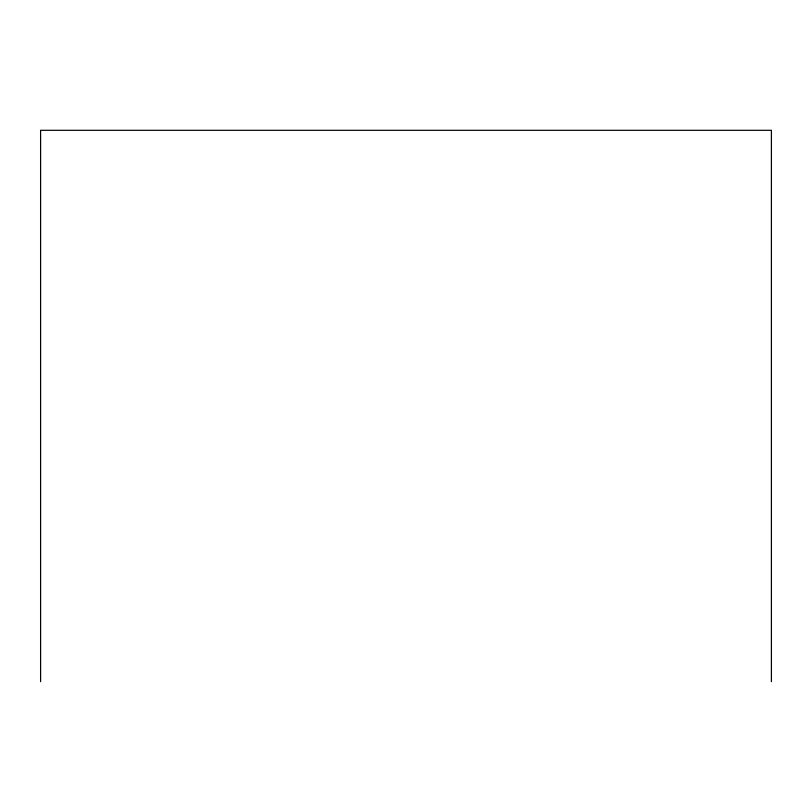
<?xml version="1.0" encoding="UTF-8"?>
<svg xmlns="http://www.w3.org/2000/svg" width="812" height="812" viewBox="0 0 812 812"><rect width="100%" height="100%" fill="white"/><g stroke="black" fill="none" stroke-linecap="round" stroke-linejoin="round"><path stroke-width="1.22" d="M771.4 681.694L771.4 130.306L40.6 130.306L40.6 681.694"/></g></svg>
